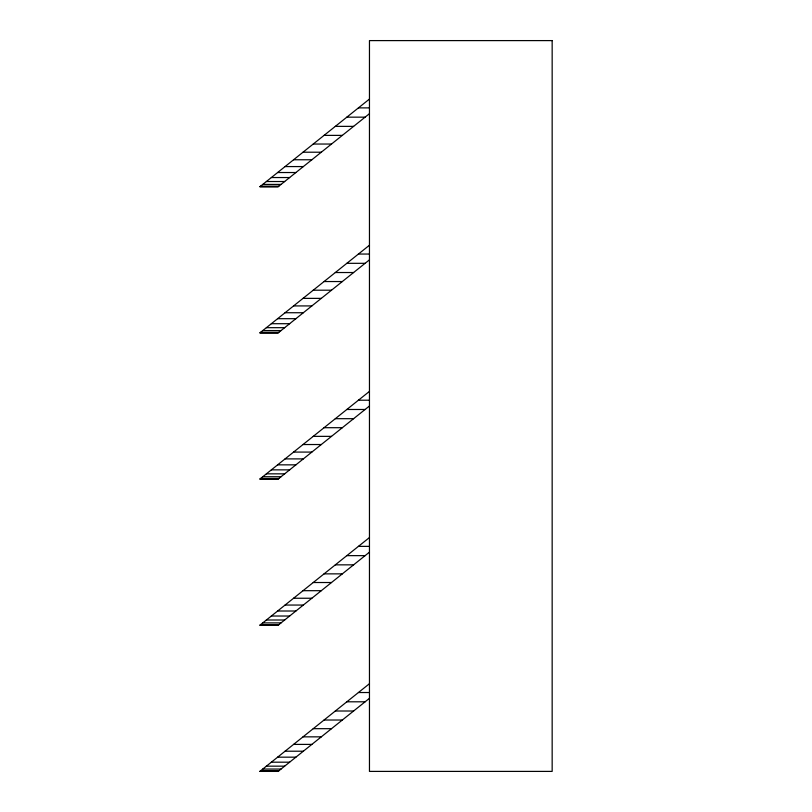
<?xml version="1.0" encoding="UTF-8"?>
<svg xmlns="http://www.w3.org/2000/svg" width="812" height="812" viewBox="0 0 812 812"><rect width="100%" height="100%" fill="white"/><g stroke="black" fill="none" stroke-linecap="round" stroke-linejoin="round"><path stroke-width="1.22" d="M369.46 99.064L259.84 186.76L278.11 186.76L369.46 113.68M369.46 245.224L259.84 332.92L278.11 332.92L369.46 259.84M369.46 391.384L259.84 479.08L278.11 479.08L369.46 406M369.46 537.544L259.84 625.24L278.11 625.24L369.46 552.16M369.46 683.704L259.84 771.4L278.11 771.4L369.46 698.32M358.427 107.884L369.46 107.884M346.846 117.161L365.116 117.161M335.326 126.367L353.596 126.367M324.069 135.381L342.339 135.381M313.239 144.039L331.509 144.039M303.028 152.209L321.298 152.209M293.589 159.761L311.859 159.761M285.073 166.572L303.343 166.572M277.633 172.53L295.903 172.53M271.36 177.544L289.63 177.544M266.387 181.523L284.657 181.523M262.763 184.415L281.033 184.415M260.571 186.171L278.841 186.171M260.023 186.618L278.293 186.618M358.427 254.044L369.46 254.044M346.846 263.321L365.116 263.321M335.326 272.527L353.596 272.527M324.069 281.541L342.339 281.541M313.239 290.199L331.509 290.199M303.028 298.369L321.298 298.369M293.589 305.921L311.859 305.921M285.073 312.732L303.343 312.732M277.633 318.69L295.903 318.69M271.36 323.704L289.63 323.704M266.387 327.683L284.657 327.683M262.763 330.575L281.033 330.575M260.571 332.331L278.841 332.331M260.023 332.778L278.293 332.778M358.427 400.204L369.46 400.204M346.846 409.481L365.116 409.481M335.326 418.687L353.596 418.687M324.069 427.701L342.339 427.701M313.239 436.359L331.509 436.359M303.028 444.529L321.298 444.529M293.589 452.081L311.859 452.081M285.073 458.892L303.343 458.892M277.633 464.85L295.903 464.85M271.36 469.864L289.63 469.864M266.387 473.843L284.657 473.843M262.763 476.735L281.033 476.735M260.571 478.491L278.841 478.491M260.023 478.938L278.293 478.938M358.427 546.364L369.46 546.364M346.846 555.641L365.116 555.641M335.326 564.847L353.596 564.847M324.069 573.861L342.339 573.861M313.239 582.519L331.509 582.519M303.028 590.689L321.298 590.689M293.589 598.241L311.859 598.241M285.073 605.052L303.343 605.052M277.633 611.01L295.903 611.01M271.36 616.024L289.63 616.024M266.387 620.003L284.657 620.003M262.763 622.895L281.033 622.895M260.571 624.651L278.841 624.651M260.023 625.098L278.293 625.098M358.427 692.524L369.46 692.524M346.846 701.801L365.116 701.801M335.326 711.007L353.596 711.007M324.069 720.021L342.339 720.021M313.239 728.679L331.509 728.679M303.028 736.849L321.298 736.849M293.589 744.401L311.859 744.401M285.073 751.212L303.343 751.212M277.633 757.17L295.903 757.17M271.36 762.184L289.63 762.184M266.387 766.163L284.657 766.163M262.763 769.055L281.033 769.055M260.571 770.811L278.841 770.811M260.023 771.258L278.293 771.258M552.16 40.6L369.46 40.6L369.46 771.4L552.16 771.4L552.16 40.6"/></g></svg>
